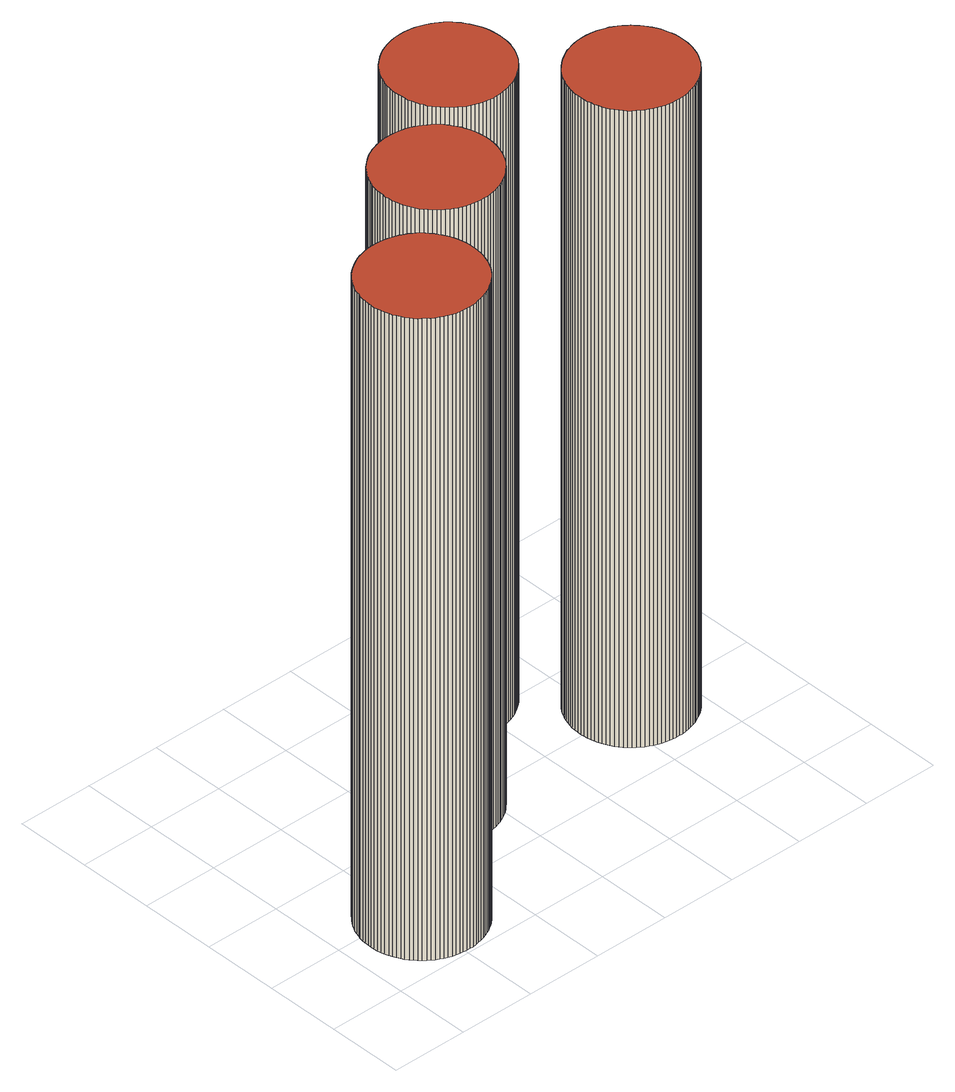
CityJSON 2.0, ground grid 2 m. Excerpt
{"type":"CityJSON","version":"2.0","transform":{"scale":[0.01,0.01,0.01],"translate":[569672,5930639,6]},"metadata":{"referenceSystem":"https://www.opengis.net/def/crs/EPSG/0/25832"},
"CityObjects":{
"building1":{"type":"Building","attributes":{"Grundfläche 2D":"7.333595","Grundhöhe NN":"6.218"},"geometry":[{"type":"Solid","lod":"3","boundaries":[[[[0,1,2,3,4,5,6,7,8,9,10,11,12,13,14,15,16,17,18,19,20,21,22,23,24,25,26,27,28,29,30,31,32,33,34,35,36,37,38,39,40,41,42,43,44,45,46,47,48,49,50,51,52,53,54,55,56,57,58,59,60,61,62,63,64,65,66,67,68,69,70,71,72,73,74,75,76,77,78,79,80,81,82,83,84,85,86,87,88,89,90,91,92,93,94,95,96,97,98,99]],[[100,101,9,8]],[[101,102,10,9]],[[102,103,11,10]],[[103,104,12,11]],[[104,105,13,12]],[[105,106,14,13]],[[107,108,2,1]],[[108,109,3,2]],[[109,110,4,3]],[[110,111,5,4]],[[111,112,6,5]],[[112,113,7,6]],[[113,100,8,7]],[[106,114,15,14]],[[114,115,16,15]],[[115,116,17,16]],[[116,117,18,17]],[[117,118,19,18]],[[118,119,20,19]],[[119,120,21,20]],[[120,121,22,21]],[[121,122,23,22]],[[122,123,24,23]],[[123,124,25,24]],[[124,125,26,25]],[[125,126,27,26]],[[126,127,28,27]],[[127,128,29,28]],[[128,129,30,29]],[[129,130,31,30]],[[130,131,32,31]],[[131,132,33,32]],[[132,133,34,33]],[[133,134,35,34]],[[134,135,36,35]],[[135,136,37,36]],[[136,137,38,37]],[[137,138,39,38]],[[138,139,40,39]],[[139,140,41,40]],[[140,141,42,41]],[[141,142,43,42]],[[142,143,44,43]],[[143,144,45,44]],[[144,145,46,45]],[[145,146,47,46]],[[146,147,48,47]],[[147,148,49,48]],[[148,149,50,49]],[[149,150,51,50]],[[150,151,52,51]],[[151,152,53,52]],[[152,153,54,53]],[[153,154,55,54]],[[154,155,56,55]],[[155,156,57,56]],[[156,157,58,57]],[[157,158,59,58]],[[158,159,60,59]],[[159,160,61,60]],[[160,161,62,61]],[[161,162,63,62]],[[162,163,64,63]],[[163,164,65,64]],[[164,165,66,65]],[[165,166,67,66]],[[166,167,68,67]],[[167,168,69,68]],[[168,169,70,69]],[[169,170,71,70]],[[170,171,72,71]],[[171,172,73,72]],[[172,173,74,73]],[[173,174,75,74]],[[174,175,76,75]],[[175,176,77,76]],[[176,177,78,77]],[[177,178,79,78]],[[178,179,80,79]],[[179,180,81,80]],[[180,181,82,81]],[[181,182,83,82]],[[182,183,84,83]],[[183,184,85,84]],[[184,185,86,85]],[[185,186,87,86]],[[186,187,88,87]],[[187,188,89,88]],[[188,189,90,89]],[[189,190,91,90]],[[190,191,92,91]],[[191,192,93,92]],[[192,193,94,93]],[[193,194,95,94]],[[194,195,96,95]],[[195,196,97,96]],[[196,197,98,97]],[[197,198,99,98]],[[198,199,0,99]],[[199,107,1,0]],[[196,195,194,193,192,191,190,189,188,187,186,185,184,183,182,181,180,179,178,177,176,175,174,173,172,171,170,169,168,167,166,165,164,163,162,161,160,159,158,157,156,155,154,153,152,151,150,149,148,147,146,145,144,143,142,141,140,139,138,137,136,135,134,133,132,131,130,129,128,127,126,125,124,123,122,121,120,119,118,117,116,115,114,106,105,104,103,102,101,100,113,112,111,110,109,108,107,199,198,197]]]],"semantics":{"surfaces":[{"type":"RoofSurface"},{"type":"WallSurface"},{"type":"GroundSurface"}],"values":[[0,1,1,1,1,1,1,1,1,1,1,1,1,1,1,1,1,1,1,1,1,1,1,1,1,1,1,1,1,1,1,1,1,1,1,1,1,1,1,1,1,1,1,1,1,1,1,1,1,1,1,1,1,1,1,1,1,1,1,1,1,1,1,1,1,1,1,1,1,1,1,1,1,1,1,1,1,1,1,1,1,1,1,1,1,1,1,1,1,1,1,1,1,1,1,1,1,1,1,1,1,2]]}}]},
"building2":{"type":"Building","attributes":{"Grundfläche 2D":"7.333158","Grundhöhe NN":"6.249"},"geometry":[{"type":"Solid","lod":"3","boundaries":[[[[200,201,202,203,204,205,206,207,208,209,210,211,212,213,214,215,216,217,218,219,220,221,222,223,224,225,226,227,228,229,230,231,232,233,234,235,236,237,238,239,240,241,242,243,244,245,246,247,248,249,250,251,252,253,254,255,256,257,258,259,260,261,262,263,264,265,266,267,268,269,270,271,272,273,274,275,276,277,278,279,280,281,282,283,284,285,286,287,288,289,290,291,292,293,294,295,296,297,298,299]],[[300,301,207,206]],[[301,302,208,207]],[[302,303,209,208]],[[303,304,210,209]],[[304,305,211,210]],[[305,306,212,211]],[[307,308,200,299]],[[308,309,201,200]],[[309,310,202,201]],[[310,311,203,202]],[[311,312,204,203]],[[312,313,205,204]],[[313,300,206,205]],[[306,314,213,212]],[[314,315,214,213]],[[315,316,215,214]],[[316,317,216,215]],[[317,318,217,216]],[[318,319,218,217]],[[319,320,219,218]],[[320,321,220,219]],[[321,322,221,220]],[[322,323,222,221]],[[323,324,223,222]],[[324,325,224,223]],[[325,326,225,224]],[[326,327,226,225]],[[327,328,227,226]],[[328,329,228,227]],[[329,330,229,228]],[[330,331,230,229]],[[331,332,231,230]],[[332,333,232,231]],[[333,334,233,232]],[[334,335,234,233]],[[335,336,235,234]],[[336,337,236,235]],[[337,338,237,236]],[[338,339,238,237]],[[339,340,239,238]],[[340,341,240,239]],[[341,342,241,240]],[[342,343,242,241]],[[343,344,243,242]],[[344,345,244,243]],[[345,346,245,244]],[[346,347,246,245]],[[347,348,247,246]],[[348,349,248,247]],[[349,350,249,248]],[[350,351,250,249]],[[351,352,251,250]],[[352,353,252,251]],[[353,354,253,252]],[[354,355,254,253]],[[355,356,255,254]],[[356,357,256,255]],[[357,358,257,256]],[[358,359,258,257]],[[359,360,259,258]],[[360,361,260,259]],[[361,362,261,260]],[[362,363,262,261]],[[363,364,263,262]],[[364,365,264,263]],[[365,366,265,264]],[[366,367,266,265]],[[367,368,267,266]],[[368,369,268,267]],[[369,370,269,268]],[[370,371,270,269]],[[371,372,271,270]],[[372,373,272,271]],[[373,374,273,272]],[[374,375,274,273]],[[375,376,275,274]],[[376,377,276,275]],[[377,378,277,276]],[[378,379,278,277]],[[379,380,279,278]],[[380,381,280,279]],[[381,382,281,280]],[[382,383,282,281]],[[383,384,283,282]],[[384,385,284,283]],[[385,386,285,284]],[[386,387,286,285]],[[387,388,287,286]],[[388,389,288,287]],[[389,390,289,288]],[[390,391,290,289]],[[391,392,291,290]],[[392,393,292,291]],[[393,394,293,292]],[[394,395,294,293]],[[395,396,295,294]],[[396,397,296,295]],[[397,398,297,296]],[[398,399,298,297]],[[399,307,299,298]],[[398,397,396,395,394,393,392,391,390,389,388,387,386,385,384,383,382,381,380,379,378,377,376,375,374,373,372,371,370,369,368,367,366,365,364,363,362,361,360,359,358,357,356,355,354,353,352,351,350,349,348,347,346,345,344,343,342,341,340,339,338,337,336,335,334,333,332,331,330,329,328,327,326,325,324,323,322,321,320,319,318,317,316,315,314,306,305,304,303,302,301,300,313,312,311,310,309,308,307,399]]]],"semantics":{"surfaces":[{"type":"RoofSurface"},{"type":"WallSurface"},{"type":"GroundSurface"}],"values":[[0,1,1,1,1,1,1,1,1,1,1,1,1,1,1,1,1,1,1,1,1,1,1,1,1,1,1,1,1,1,1,1,1,1,1,1,1,1,1,1,1,1,1,1,1,1,1,1,1,1,1,1,1,1,1,1,1,1,1,1,1,1,1,1,1,1,1,1,1,1,1,1,1,1,1,1,1,1,1,1,1,1,1,1,1,1,1,1,1,1,1,1,1,1,1,1,1,1,1,1,1,2]]}}]},
"building3":{"type":"Building","attributes":{"Grundfläche 2D":"7.333775","Grundhöhe NN":"6.259"},"geometry":[{"type":"Solid","lod":"3","boundaries":[[[[400,401,402,403,404,405,406,407,408,409,410,411,412,413,414,415,416,417,418,419,420,421,422,423,424,425,426,427,428,429,430,431,432,433,434,435,436,437,438,439,440,441,442,443,444,445,446,447,448,449,450,451,452,453,454,455,456,457,458,459,460,461,462,463,464,465,466,467,468,469,470,471,472,473,474,475,476,477,478,479,480,481,482,483,484,485,486,487,488,489,490,491,492,493,494,495,496,497,498,499]],[[500,501,406,405]],[[501,502,407,406]],[[502,503,408,407]],[[503,504,409,408]],[[504,505,410,409]],[[505,506,411,410]],[[507,508,499,498]],[[508,509,400,499]],[[509,510,401,400]],[[510,511,402,401]],[[511,512,403,402]],[[512,513,404,403]],[[513,500,405,404]],[[506,514,412,411]],[[514,515,413,412]],[[515,516,414,413]],[[516,517,415,414]],[[517,518,416,415]],[[518,519,417,416]],[[519,520,418,417]],[[520,521,419,418]],[[521,522,420,419]],[[522,523,421,420]],[[523,524,422,421]],[[524,525,423,422]],[[525,526,424,423]],[[526,527,425,424]],[[527,528,426,425]],[[528,529,427,426]],[[529,530,428,427]],[[530,531,429,428]],[[531,532,430,429]],[[532,533,431,430]],[[533,534,432,431]],[[534,535,433,432]],[[535,536,434,433]],[[536,537,435,434]],[[537,538,436,435]],[[538,539,437,436]],[[539,540,438,437]],[[540,541,439,438]],[[541,542,440,439]],[[542,543,441,440]],[[543,544,442,441]],[[544,545,443,442]],[[545,546,444,443]],[[546,547,445,444]],[[547,548,446,445]],[[548,549,447,446]],[[549,550,448,447]],[[550,551,449,448]],[[551,552,450,449]],[[552,553,451,450]],[[553,554,452,451]],[[554,555,453,452]],[[555,556,454,453]],[[556,557,455,454]],[[557,558,456,455]],[[558,559,457,456]],[[559,560,458,457]],[[560,561,459,458]],[[561,562,460,459]],[[562,563,461,460]],[[563,564,462,461]],[[564,565,463,462]],[[565,566,464,463]],[[566,567,465,464]],[[567,568,466,465]],[[568,569,467,466]],[[569,570,468,467]],[[570,571,469,468]],[[571,572,470,469]],[[572,573,471,470]],[[573,574,472,471]],[[574,575,473,472]],[[575,576,474,473]],[[576,577,475,474]],[[577,578,476,475]],[[578,579,477,476]],[[579,580,478,477]],[[580,581,479,478]],[[581,582,480,479]],[[582,583,481,480]],[[583,584,482,481]],[[584,585,483,482]],[[585,586,484,483]],[[586,587,485,484]],[[587,588,486,485]],[[588,589,487,486]],[[589,590,488,487]],[[590,591,489,488]],[[591,592,490,489]],[[592,593,491,490]],[[593,594,492,491]],[[594,595,493,492]],[[595,596,494,493]],[[596,597,495,494]],[[597,598,496,495]],[[598,599,497,496]],[[599,507,498,497]],[[599,598,597,596,595,594,593,592,591,590,589,588,587,586,585,584,583,582,581,580,579,578,577,576,575,574,573,572,571,570,569,568,567,566,565,564,563,562,561,560,559,558,557,556,555,554,553,552,551,550,549,548,547,546,545,544,543,542,541,540,539,538,537,536,535,534,533,532,531,530,529,528,527,526,525,524,523,522,521,520,519,518,517,516,515,514,506,505,504,503,502,501,500,513,512,511,510,509,508,507]]]],"semantics":{"surfaces":[{"type":"RoofSurface"},{"type":"WallSurface"},{"type":"GroundSurface"}],"values":[[0,1,1,1,1,1,1,1,1,1,1,1,1,1,1,1,1,1,1,1,1,1,1,1,1,1,1,1,1,1,1,1,1,1,1,1,1,1,1,1,1,1,1,1,1,1,1,1,1,1,1,1,1,1,1,1,1,1,1,1,1,1,1,1,1,1,1,1,1,1,1,1,1,1,1,1,1,1,1,1,1,1,1,1,1,1,1,1,1,1,1,1,1,1,1,1,1,1,1,1,1,2]]}}]},
"building4":{"type":"Building","attributes":{"Grundfläche 2D":"7.332854","Grundhöhe NN":"6.195"},"geometry":[{"type":"Solid","lod":"3","boundaries":[[[[600,601,602,603,604,605,606,607,608,609,610,611,612,613,614,615,616,617,618,619,620,621,622,623,624,625,626,627,628,629,630,631,632,633,634,635,636,637,638,639,640,641,642,643,644,645,646,647,648,649,650,651,652,653,654,655,656,657,658,659,660,661,662,663,664,665,666,667,668,669,670,671,672,673,674,675,676,677,678,679,680,681,682,683,684,685,686,687,688,689,690,691,692,693,694,695,696,697,698,699]],[[700,701,606,605]],[[701,702,607,606]],[[702,703,608,607]],[[703,704,609,608]],[[704,705,610,609]],[[705,706,611,610]],[[707,708,699,698]],[[708,709,600,699]],[[709,710,601,600]],[[710,711,602,601]],[[711,712,603,602]],[[712,713,604,603]],[[713,700,605,604]],[[706,714,612,611]],[[714,715,613,612]],[[715,716,614,613]],[[716,717,615,614]],[[717,718,616,615]],[[718,719,617,616]],[[719,720,618,617]],[[720,721,619,618]],[[721,722,620,619]],[[722,723,621,620]],[[723,724,622,621]],[[724,725,623,622]],[[725,726,624,623]],[[726,727,625,624]],[[727,728,626,625]],[[728,729,627,626]],[[729,730,628,627]],[[730,731,629,628]],[[731,732,630,629]],[[732,733,631,630]],[[733,734,632,631]],[[734,735,633,632]],[[735,736,634,633]],[[736,737,635,634]],[[737,738,636,635]],[[738,739,637,636]],[[739,740,638,637]],[[740,741,639,638]],[[741,742,640,639]],[[742,743,641,640]],[[743,744,642,641]],[[744,745,643,642]],[[745,746,644,643]],[[746,747,645,644]],[[747,748,646,645]],[[748,749,647,646]],[[749,750,648,647]],[[750,751,649,648]],[[751,752,650,649]],[[752,753,651,650]],[[753,754,652,651]],[[754,755,653,652]],[[755,756,654,653]],[[756,757,655,654]],[[757,758,656,655]],[[758,759,657,656]],[[759,760,658,657]],[[760,761,659,658]],[[761,762,660,659]],[[762,763,661,660]],[[763,764,662,661]],[[764,765,663,662]],[[765,766,664,663]],[[766,767,665,664]],[[767,768,666,665]],[[768,769,667,666]],[[769,770,668,667]],[[770,771,669,668]],[[771,772,670,669]],[[772,773,671,670]],[[773,774,672,671]],[[774,775,673,672]],[[775,776,674,673]],[[776,777,675,674]],[[777,778,676,675]],[[778,779,677,676]],[[779,780,678,677]],[[780,781,679,678]],[[781,782,680,679]],[[782,783,681,680]],[[783,784,682,681]],[[784,785,683,682]],[[785,786,684,683]],[[786,787,685,684]],[[787,788,686,685]],[[788,789,687,686]],[[789,790,688,687]],[[790,791,689,688]],[[791,792,690,689]],[[792,793,691,690]],[[793,794,692,691]],[[794,795,693,692]],[[795,796,694,693]],[[796,797,695,694]],[[797,798,696,695]],[[798,799,697,696]],[[799,707,698,697]],[[797,796,795,794,793,792,791,790,789,788,787,786,785,784,783,782,781,780,779,778,777,776,775,774,773,772,771,770,769,766,765,764,763,762,761,760,759,758,757,756,755,754,753,752,751,750,749,748,747,746,745,744,743,742,741,740,739,738,737,736,735,734,733,732,731,730,729,728,727,726,725,724,723,722,721,720,719,718,717,716,715,714,706,705,704,703,702,701,700,713,712,711,710,709,708,707,799,798]],[[769,768,767]],[[769,767,766]]]],"semantics":{"surfaces":[{"type":"RoofSurface"},{"type":"WallSurface"},{"type":"GroundSurface"}],"values":[[0,1,1,1,1,1,1,1,1,1,1,1,1,1,1,1,1,1,1,1,1,1,1,1,1,1,1,1,1,1,1,1,1,1,1,1,1,1,1,1,1,1,1,1,1,1,1,1,1,1,1,1,1,1,1,1,1,1,1,1,1,1,1,1,1,1,1,1,1,1,1,1,1,1,1,1,1,1,1,1,1,1,1,1,1,1,1,1,1,1,1,1,1,1,1,1,1,1,1,1,1,2,2,2]]}}]}
},
"vertices":[
[161,304,1791],[152,301,1791],[144,297,1791],[135,292,1791],[127,287,1791],[119,282,1791],[111,276,1791],[104,270,1791],[98,263,1791],[91,255,1791],[86,248,1791],[80,240,1791],[76,231,1791],[71,223,1791],[68,214,1791],[65,205,1791],[62,196,1791],[60,186,1791],[59,177,1791],[58,167,1791],[58,158,1791],[58,148,1791],[59,138,1791],[61,129,1791],[63,120,1791],[66,110,1791],[69,101,1791],[73,93,1791],[78,84,1791],[82,76,1791],[88,68,1791],[94,61,1791],[100,53,1791],[107,47,1791],[115,40,1791],[122,35,1791],[130,29,1791],[139,25,1791],[147,20,1791],[156,17,1791],[165,13,1791],[174,11,1791],[184,9,1791],[193,8,1791],[203,7,1791],[212,7,1791],[222,7,1791],[232,8,1791],[241,10,1791],[250,12,1791],[260,15,1791],[269,18,1791],[277,22,1791],[286,26,1791],[294,32,1791],[302,37,1791],[309,43,1791],[317,49,1791],[323,56,1791],[330,64,1791],[335,71,1791],[341,79,1791],[345,88,1791],[350,96,1791],[353,105,1791],[356,114,1791],[359,123,1791],[361,133,1791],[362,142,1791],[363,152,1791],[363,162,1791],[363,171,1791],[362,181,1791],[360,190,1791],[358,199,1791],[355,209,1791],[352,218,1791],[348,226,1791],[343,235,1791],[338,243,1791],[333,251,1791],[327,258,1791],[320,266,1791],[314,272,1791],[306,279,1791],[299,284,1791],[291,290,1791],[282,294,1791],[274,299,1791],[265,302,1791],[256,305,1791],[246,308,1791],[237,310,1791],[228,311,1791],[218,312,1791],[208,312,1791],[199,312,1791],[189,311,1791],[180,309,1791],[170,307,1791],[98,263,22],[91,255,22],[86,248,22],[80,240,22],[76,231,22],[71,223,22],[68,214,22],[152,301,22],[144,297,22],[135,292,22],[127,287,22],[119,282,22],[111,276,22],[104,270,22],[65,205,22],[62,196,22],[60,186,22],[59,177,22],[58,167,22],[58,158,22],[58,148,22],[59,138,22],[61,129,22],[63,120,22],[66,110,22],[69,101,22],[73,93,22],[78,84,22],[82,76,22],[88,68,22],[94,61,22],[100,53,22],[107,47,22],[115,40,22],[122,35,22],[130,29,22],[139,25,22],[147,20,22],[156,17,22],[165,13,22],[174,11,22],[184,9,22],[193,8,22],[203,7,22],[212,7,22],[222,7,22],[232,8,22],[241,10,22],[250,12,22],[260,15,22],[269,18,22],[277,22,22],[286,26,22],[294,32,22],[302,37,22],[309,43,22],[317,49,22],[323,56,22],[330,64,22],[335,71,22],[341,79,22],[345,88,22],[350,96,22],[353,105,22],[356,114,22],[359,123,22],[361,133,22],[362,142,22],[363,152,22],[363,162,22],[363,171,22],[362,181,22],[360,190,22],[358,199,22],[355,209,22],[352,218,22],[348,226,22],[343,235,22],[338,243,22],[333,251,22],[327,258,22],[320,266,22],[314,272,22],[306,279,22],[299,284,22],[291,290,22],[282,294,22],[274,299,22],[265,302,22],[256,305,22],[246,308,22],[237,310,22],[228,311,22],[218,312,22],[208,312,22],[199,312,22],[189,311,22],[180,309,22],[170,307,22],[161,304,22],
[439,569,1781],[431,565,1781],[423,560,1781],[415,554,1781],[407,548,1781],[400,542,1781],[393,535,1781],[387,528,1781],[381,520,1781],[376,512,1781],[371,504,1781],[367,495,1781],[363,486,1781],[360,477,1781],[358,468,1781],[356,458,1781],[354,449,1781],[354,439,1781],[353,430,1781],[354,420,1781],[355,411,1781],[356,401,1781],[359,392,1781],[361,383,1781],[365,374,1781],[369,365,1781],[373,356,1781],[378,348,1781],[384,340,1781],[390,333,1781],[396,326,1781],[403,319,1781],[410,313,1781],[418,307,1781],[426,301,1781],[434,297,1781],[443,292,1781],[452,289,1781],[461,286,1781],[470,283,1781],[480,281,1781],[489,280,1781],[499,279,1781],[508,279,1781],[518,279,1781],[527,280,1781],[537,282,1781],[546,284,1781],[555,287,1781],[564,290,1781],[573,294,1781],[581,299,1781],[590,304,1781],[598,309,1781],[605,315,1781],[612,322,1781],[619,329,1781],[625,336,1781],[631,343,1781],[636,351,1781],[641,360,1781],[645,368,1781],[649,377,1781],[652,386,1781],[655,396,1781],[657,405,1781],[658,414,1781],[659,424,1781],[659,434,1781],[659,443,1781],[657,453,1781],[656,462,1781],[654,472,1781],[651,481,1781],[647,490,1781],[644,499,1781],[639,507,1781],[634,515,1781],[629,523,1781],[623,531,1781],[616,538,1781],[609,544,1781],[602,551,1781],[594,556,1781],[586,562,1781],[578,567,1781],[569,571,1781],[561,575,1781],[552,578,1781],[542,580,1781],[533,582,1781],[523,583,1781],[514,584,1781],[504,584,1781],[495,584,1781],[485,583,1781],[476,581,1781],[466,579,1781],[457,576,1781],[448,573,1781],[393,535,25],[387,528,25],[381,520,25],[376,512,25],[371,504,25],[367,495,25],[363,486,25],[448,573,25],[439,569,25],[431,565,25],[423,560,25],[415,554,25],[407,548,25],[400,542,25],[360,477,25],[358,468,25],[356,458,25],[354,449,25],[354,439,25],[353,430,25],[354,420,25],[355,411,25],[356,401,25],[359,392,25],[361,383,25],[365,374,25],[369,365,25],[373,356,25],[378,348,25],[384,340,25],[390,333,25],[396,326,25],[403,319,25],[410,313,25],[418,307,25],[426,301,25],[434,297,25],[443,292,25],[452,289,25],[461,286,25],[470,283,25],[480,281,25],[489,280,25],[499,279,25],[508,279,25],[518,279,25],[527,280,25],[537,282,25],[546,284,25],[555,287,25],[564,290,25],[573,294,25],[581,299,25],[590,304,25],[598,309,25],[605,315,25],[612,322,25],[619,329,25],[625,336,25],[631,343,25],[636,351,25],[641,360,25],[645,368,25],[649,377,25],[652,386,25],[655,396,25],[657,405,25],[658,414,25],[659,424,25],[659,434,25],[659,443,25],[657,453,25],[656,462,25],[654,472,25],[651,481,25],[647,490,25],[644,499,25],[639,507,25],[634,515,25],[629,523,25],[623,531,25],[616,538,25],[609,544,25],[602,551,25],[594,556,25],[586,562,25],[578,567,25],[569,571,25],[561,575,25],[552,578,25],[542,580,25],[533,582,25],[523,583,25],[514,584,25],[504,584,25],[495,584,25],[485,583,25],[476,581,25],[466,579,25],[457,576,25],
[705,820,1775],[696,814,1775],[689,809,1775],[681,803,1775],[674,797,1775],[667,790,1775],[661,782,1775],[655,775,1775],[650,767,1775],[645,758,1775],[641,750,1775],[637,741,1775],[634,732,1775],[631,723,1775],[630,713,1775],[628,704,1775],[627,694,1775],[627,684,1775],[628,675,1775],[629,665,1775],[630,656,1775],[632,647,1775],[635,637,1775],[639,628,1775],[643,620,1775],[647,611,1775],[652,603,1775],[657,595,1775],[664,588,1775],[670,580,1775],[677,574,1775],[684,567,1775],[692,562,1775],[700,556,1775],[708,552,1775],[717,547,1775],[726,544,1775],[735,541,1775],[744,538,1775],[753,536,1775],[763,535,1775],[772,534,1775],[782,534,1775],[792,534,1775],[801,535,1775],[811,537,1775],[820,539,1775],[829,542,1775],[838,545,1775],[847,549,1775],[855,554,1775],[864,559,1775],[871,564,1775],[879,570,1775],[886,576,1775],[893,583,1775],[899,591,1775],[905,598,1775],[910,606,1775],[915,615,1775],[919,623,1775],[923,632,1775],[926,641,1775],[929,650,1775],[931,660,1775],[932,669,1775],[933,679,1775],[933,688,1775],[932,698,1775],[931,708,1775],[930,717,1775],[928,726,1775],[925,736,1775],[921,745,1775],[917,753,1775],[913,762,1775],[908,770,1775],[903,778,1775],[896,786,1775],[890,793,1775],[883,799,1775],[876,806,1775],[868,811,1775],[860,817,1775],[852,821,1775],[843,826,1775],[834,829,1775],[825,833,1775],[816,835,1775],[807,837,1775],[797,838,1775],[788,839,1775],[778,839,1775],[768,839,1775],[759,838,1775],[749,836,1775],[740,834,1775],[731,831,1775],[722,828,1775],[713,824,1775],[667,790,26],[661,782,26],[655,775,26],[650,767,26],[645,758,26],[641,750,26],[637,741,26],[722,828,26],[713,824,26],[705,820,26],[696,814,26],[689,809,26],[681,803,26],[674,797,26],[634,732,26],[631,723,26],[630,713,26],[628,704,26],[627,694,26],[627,684,26],[628,675,26],[629,665,26],[630,656,26],[632,647,26],[635,637,26],[639,628,26],[643,620,26],[647,611,26],[652,603,26],[657,595,26],[664,588,26],[670,580,26],[677,574,26],[684,567,26],[692,562,26],[700,556,26],[708,552,26],[717,547,26],[726,544,26],[735,541,26],[744,538,26],[753,536,26],[763,535,26],[772,534,26],[782,534,26],[792,534,26],[801,535,26],[811,537,26],[820,539,26],[829,542,26],[838,545,26],[847,549,26],[855,554,26],[864,559,26],[871,564,26],[879,570,26],[886,576,26],[893,583,26],[899,591,26],[905,598,26],[910,606,26],[915,615,26],[919,623,26],[923,632,26],[926,641,26],[929,650,26],[931,660,26],[932,669,26],[933,679,26],[933,688,26],[932,698,26],[931,708,26],[930,717,26],[928,726,26],[925,736,26],[921,745,26],[917,753,26],[913,762,26],[908,770,26],[903,778,26],[896,786,26],[890,793,26],[883,799,26],[876,806,26],[868,811,26],[860,817,26],[852,821,26],[843,826,26],[834,829,26],[825,833,26],[816,835,26],[807,837,26],[797,838,26],[788,839,26],[778,839,26],[768,839,26],[759,838,26],[749,836,26],[740,834,26],[731,831,26],
[989,540,1775],[981,535,1775],[973,530,1775],[966,524,1775],[958,517,1775],[952,511,1775],[945,503,1775],[940,496,1775],[934,488,1775],[930,479,1775],[925,471,1775],[922,462,1775],[919,453,1775],[916,443,1775],[914,434,1775],[913,425,1775],[912,415,1775],[912,405,1775],[912,396,1775],[913,386,1775],[915,377,1775],[917,367,1775],[920,358,1775],[923,349,1775],[927,341,1775],[931,332,1775],[936,324,1775],[942,316,1775],[948,308,1775],[954,301,1775],[961,295,1775],[969,288,1775],[976,283,1775],[984,277,1775],[993,273,1775],[1001,268,1775],[1010,265,1775],[1019,262,1775],[1028,259,1775],[1038,257,1775],[1047,256,1775],[1057,255,1775],[1066,255,1775],[1076,255,1775],[1086,256,1775],[1095,258,1775],[1104,260,1775],[1114,263,1775],[1122,266,1775],[1131,270,1775],[1140,275,1775],[1148,279,1775],[1156,285,1775],[1163,291,1775],[1170,297,1775],[1177,304,1775],[1183,312,1775],[1189,319,1775],[1194,327,1775],[1199,336,1775],[1204,344,1775],[1207,353,1775],[1210,362,1775],[1213,371,1775],[1215,381,1775],[1216,390,1775],[1217,400,1775],[1217,409,1775],[1217,419,1775],[1216,429,1775],[1214,438,1775],[1212,447,1775],[1209,457,1775],[1206,466,1775],[1202,474,1775],[1197,483,1775],[1192,491,1775],[1187,499,1775],[1181,506,1775],[1174,513,1775],[1168,520,1775],[1160,526,1775],[1153,532,1775],[1145,538,1775],[1136,542,1775],[1128,547,1775],[1119,550,1775],[1110,553,1775],[1101,556,1775],[1091,558,1775],[1082,559,1775],[1072,560,1775],[1062,560,1775],[1053,560,1775],[1043,559,1775],[1034,557,1775],[1024,555,1775],[1015,552,1775],[1006,549,1775],[997,545,1775],[952,511,20],[945,503,20],[940,496,20],[934,488,20],[930,479,20],[925,471,20],[922,462,20],[1006,549,20],[997,545,20],[989,540,20],[981,535,20],[973,530,20],[966,524,20],[958,517,20],[919,453,20],[916,443,20],[914,434,20],[913,425,20],[912,415,20],[912,405,20],[912,396,20],[913,386,20],[915,377,20],[917,367,20],[920,358,20],[923,349,20],[927,341,20],[931,332,20],[936,324,20],[942,316,20],[948,308,20],[954,301,20],[961,295,20],[969,288,20],[976,283,20],[984,277,20],[993,273,20],[1001,268,20],[1010,265,20],[1019,262,20],[1028,259,20],[1038,257,20],[1047,256,20],[1057,255,20],[1066,255,20],[1076,255,20],[1086,256,20],[1095,258,20],[1104,260,20],[1114,263,20],[1122,266,20],[1131,270,20],[1140,275,20],[1148,279,20],[1156,285,20],[1163,291,20],[1170,297,20],[1177,304,20],[1183,312,20],[1189,319,20],[1194,327,20],[1199,336,20],[1204,344,20],[1207,353,20],[1210,362,20],[1213,371,20],[1215,381,20],[1216,390,20],[1217,400,20],[1217,409,20],[1217,419,20],[1216,429,20],[1214,438,20],[1212,447,20],[1209,457,20],[1206,466,20],[1202,474,20],[1197,483,20],[1192,491,20],[1187,499,20],[1181,506,20],[1174,513,20],[1168,520,20],[1160,526,20],[1153,532,20],[1145,538,20],[1136,542,20],[1128,547,20],[1119,550,20],[1110,553,20],[1101,556,20],[1091,558,20],[1082,559,20],[1072,560,20],[1062,560,20],[1053,560,20],[1043,559,20],[1034,557,20],[1024,555,20],[1015,552,20]
]}
